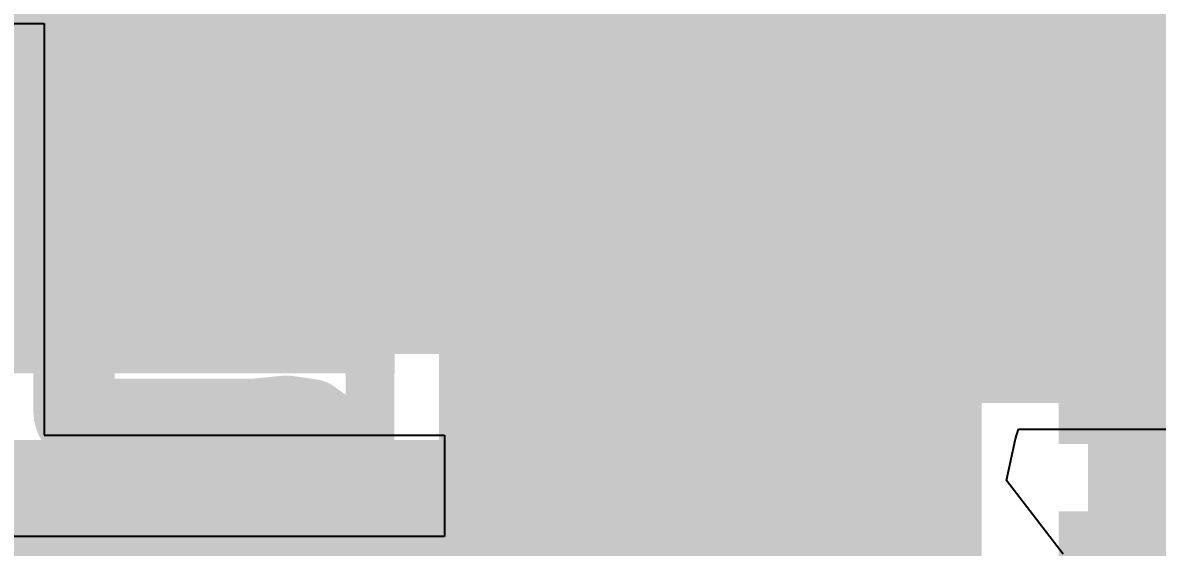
# Model space of a CAD drawing. Header units: inches. Extents: x 0 to 12.4, y -0.6 to 2.2.
# Drawn here: x 1.5709 to 1.681, y 1.8331 to 1.8841 of the extents above; entities that cross this region are included whole.
import ezdxf

# ---------------------------------------------------------------- set-up
doc = ezdxf.new("R2010")
doc.units = ezdxf.units.IN
doc.header["$MEASUREMENT"] = 0
for name, color, linetype in [('Bottom Layer', 5, 'Continuous'), ('Dimension', 6, 'Continuous'), ('Mechanical 4', 56, 'Continuous'), ('Top Layer', 1, 'Continuous'), ('Top Overlay', 2, 'Continuous'), ('Top Paste', 8, 'Continuous'), ('Top Solder', 216, 'Continuous')]:
    doc.layers.add(name, color=color, linetype=linetype)
doc.styles.add('Arial', font='', dxfattribs={"height": 0.2})
doc.styles.get('Arial').set_extended_font_data('Arial')

# ---------------------------------------------------------------- blocks, each defined once
blk = doc.blocks.new('41_SMD_UFL_M______17')
at = {"layer": 'Top Layer'}
blk.add_hatch(color=1, dxfattribs=at).paths.add_polyline_path([(-0.37401575, 0.31732285), (-0.31496065, 0.31732285), (-0.31496065, 0.28188975), (-0.37401575, 0.28188975)])
at = {"layer": 'Top Paste'}
blk.add_hatch(color=8, dxfattribs=at).paths.add_polyline_path([(-0.37401575, 0.31732285), (-0.31496065, 0.31732285), (-0.31496065, 0.28188975), (-0.37401575, 0.28188975)])
at = {"layer": 'Top Solder'}
for points in [[(-0.37801575, 0.32132285), (-0.31096065, 0.32132285), (-0.31096065, 0.27788975), (-0.37801575, 0.27788975)], [(-0.37801575, 0.27132285), (-0.31096065, 0.27132285), (-0.31096065, 0.22788975), (-0.37801575, 0.22788975)]]:
    blk.add_hatch(color=216, dxfattribs=at).paths.add_polyline_path(points)
blk = doc.blocks.new('C___0402_67')
at = {"layer": 'Top Layer'}
for points in [[(-0.0275, -0.0125), (-0.0275, 0.0125), (-0.009500000000000003, 0.0125), (-0.009499999999999996, -0.0125)], [(0.009500000000000003, -0.0125), (0.009499999999999996, 0.0125), (0.0275, 0.0125), (0.0275, -0.0125)]]:
    blk.add_hatch(color=1, dxfattribs=at).paths.add_polyline_path(points)
at = {"layer": 'Top Paste'}
for points in [[(-0.0275, -0.0125), (-0.0275, 0.0125), (-0.009500000000000003, 0.0125), (-0.009499999999999996, -0.0125)], [(0.009500000000000003, -0.0125), (0.009499999999999996, 0.0125), (0.0275, 0.0125), (0.0275, -0.0125)]]:
    blk.add_hatch(color=8, dxfattribs=at).paths.add_polyline_path(points)
at = {"layer": 'Top Solder'}
for points in [[(-0.0298622, -0.0148622), (-0.0298622, 0.0148622), (-0.007137800000000003, 0.0148622), (-0.007137799999999997, -0.0148622)], [(0.007137800000000003, -0.0148622), (0.007137799999999997, 0.0148622), (0.0298622, 0.0148622), (0.0298622, -0.0148622)]]:
    blk.add_hatch(color=216, dxfattribs=at).paths.add_polyline_path(points)
at = {"layer": 'Top Overlay'}
for points in [[(-0.011, 0.016, 0.005, 0.005, 0), (-0.031, 0.016, 0.005, 0.005, 0)], [(-0.031, -0.016, 0.005, 0.005, 0), (-0.031, 0.016, 0.005, 0.005, 0)], [(0.031, 0.016, 0.005, 0.005, 0), (0.011, 0.016, 0.005, 0.005, 0)], [(0.031, -0.016, 0.005, 0.005, 0), (0.031, 0.016, 0.005, 0.005, 0)], [(-0.011, -0.016, 0.005, 0.005, 0), (-0.031, -0.016, 0.005, 0.005, 0)], [(0.031, -0.016, 0.005, 0.005, 0), (0.011, -0.016, 0.005, 0.005, 0)]]:
    blk.add_lwpolyline(points, format="xyseb", dxfattribs=at)
for points in [[(-0.03225, 0.016, 0.0025, 0.0025, 1), (-0.02975, 0.016, 0.0025, 0.0025, 1)], [(-0.03225, 0.016, 0.0025, 0.0025, 1), (-0.02975, 0.016, 0.0025, 0.0025, 1)], [(-0.01225, 0.016, 0.0025, 0.0025, 1), (-0.00975, 0.016, 0.0025, 0.0025, 1)], [(0.00975, 0.016, 0.0025, 0.0025, 1), (0.01225, 0.016, 0.0025, 0.0025, 1)], [(0.02975, 0.016, 0.0025, 0.0025, 1), (0.03225, 0.016, 0.0025, 0.0025, 1)], [(0.02975, 0.016, 0.0025, 0.0025, 1), (0.03225, 0.016, 0.0025, 0.0025, 1)], [(-0.03225, -0.016, 0.0025, 0.0025, 1), (-0.02975, -0.016, 0.0025, 0.0025, 1)], [(-0.03225, -0.016, 0.0025, 0.0025, 1), (-0.02975, -0.016, 0.0025, 0.0025, 1)], [(-0.01225, -0.016, 0.0025, 0.0025, 1), (-0.00975, -0.016, 0.0025, 0.0025, 1)], [(0.00975, -0.016, 0.0025, 0.0025, 1), (0.01225, -0.016, 0.0025, 0.0025, 1)], [(0.02975, -0.016, 0.0025, 0.0025, 1), (0.03225, -0.016, 0.0025, 0.0025, 1)], [(0.02975, -0.016, 0.0025, 0.0025, 1), (0.03225, -0.016, 0.0025, 0.0025, 1)]]:
    blk.add_lwpolyline(points, format="xyseb", close=True, dxfattribs=at)
blk = doc.blocks.new('C___1206_68')
at = {"layer": 'Top Layer'}
blk.add_hatch(color=1, dxfattribs=at).paths.add_polyline_path([(-0.08, 0.035), (-0.02, 0.035), (-0.02, -0.035), (-0.08, -0.035)])
at = {"layer": 'Top Paste'}
blk.add_hatch(color=8, dxfattribs=at).paths.add_polyline_path([(-0.08, 0.035), (-0.02, 0.035), (-0.02, -0.035), (-0.08, -0.035)])
at = {"layer": 'Top Solder'}
blk.add_hatch(color=216, dxfattribs=at).paths.add_polyline_path([(-0.084, 0.039), (-0.016, 0.039), (-0.016, -0.039), (-0.084, -0.039)])
at = {"layer": 'Top Overlay'}
blk.add_lwpolyline([(-0.024, 0.039, 0.005, 0.005, 0), (-0.084, 0.039, 0.005, 0.005, 0)], format="xyseb", dxfattribs=at)
blk.add_lwpolyline([(-0.02525, 0.039, 0.0025, 0.0025, 1), (-0.02275, 0.039, 0.0025, 0.0025, 1)], format="xyseb", close=True, dxfattribs=at)

msp = doc.modelspace()

# ---------------------------------------------------------------- hatches: boundary and pattern name
at = {"layer": 'Dimension'}
for points in [[(1.67430525, 1.91680765), (1.73336035, 1.91680765), (1.73336035, 1.88137455), (1.67430525, 1.88137455)], [(1.67430525, 1.91680765), (1.73336035, 1.91680765), (1.73336035, 1.88137455), (1.67430525, 1.88137455)], [(1.67430525, 1.91680765), (1.73336035, 1.91680765), (1.73336035, 1.88137455), (1.67430525, 1.88137455)], [(1.67430525, 1.86680765), (1.73336035, 1.86680765), (1.73336035, 1.83137455), (1.67430525, 1.83137455)], [(1.67430525, 1.86680765), (1.73336035, 1.86680765), (1.73336035, 1.83137455), (1.67430525, 1.83137455)], [(1.67430525, 1.86680765), (1.73336035, 1.86680765), (1.73336035, 1.83137455), (1.67430525, 1.83137455)]]:
    msp.add_hatch(color=6, dxfattribs=at).paths.add_polyline_path(points)
at = {"layer": 'Top Layer'}
for points in [[(1.384, 1.854), (1.604, 1.854), (1.604, 1.931), (1.384, 1.931)], [(1.619, 1.8471226), (1.7412344, 1.8471226), (1.7412344, 1.883), (1.619, 1.883)], [(1.619, 1.75), (1.664, 1.75), (1.664, 1.88), (1.619, 1.88)]]:
    msp.add_hatch(color=1, dxfattribs=at).paths.add_polyline_path(points)

# ---------------------------------------------------------------- linework, layer by layer
at = {"layer": 'Bottom Layer'}
for p, q in [((1.6672677, 1.8436337), (1.6675858, 1.8445709)), ((1.6675858, 1.8445709), (2.2073259, 1.8445709)), ((1.6664207, 1.8395709), (1.6672677, 1.8436337)), ((1.6719067, 1.8324214), (1.6664207, 1.8395709))]:
    msp.add_line(p, q, dxfattribs=at)
for points in [[(0.7684136, 1.8814136, 0.0590551, 0.0590551, 0), (2.2225866, 1.8814136, 0.0590551, 0.0590551, 0)], [(1.304, 1.814, 0.0590551, 0.0590551, 0), (1.64, 1.814, 0.0590551, 0.0590551, 0)]]:
    msp.add_lwpolyline(points, format="xyseb", dxfattribs=at)
msp.add_lwpolyline([(1.6252362, 1.814, 0.0295275, 0.0295275, 1), (1.6547638, 1.814, 0.0295275, 0.0295275, 1)], format="xyseb", close=True, dxfattribs=at)
at = {"layer": 'Dimension'}
for points in [[(1.5758801, 1.8461906, 0.007874, 0.007874, 0), (1.5758801, 1.9295507, 0.007874, 0.007874, 0)], [(1.6245001, 1.8738479, 0.007874, 0.007874, 0), (1.6282206, 1.8745879, 0.007874, 0.007874, 0)], [(1.6282206, 1.8745879, 0.007874, 0.007874, 0), (1.6291727, 1.8746817, 0.007874, 0.007874, 0)], [(1.6291727, 1.8746817, 0.007874, 0.007874, 0), (1.6513555, 1.8746817, 0.007874, 0.007874, 0)], [(1.6513555, 1.8746817, 0.007874, 0.007874, 0), (1.6523077, 1.8745879, 0.007874, 0.007874, 0)], [(1.6523077, 1.8745879, 0.007874, 0.007874, 0), (1.6534559, 1.8743595, 0.007874, 0.007874, 0)], [(1.6534559, 1.8743595, 0.007874, 0.007874, 0), (1.6552157, 1.8736306, 0.007874, 0.007874, 0)], [(1.6199943, 1.871284, 0.007874, 0.007874, 0), (1.6227408, 1.8731192, 0.007874, 0.007874, 0)], [(1.6227408, 1.8731192, 0.007874, 0.007874, 0), (1.6245001, 1.8738479, 0.007874, 0.007874, 0)], [(1.6552157, 1.8736306, 0.007874, 0.007874, 0), (1.6559812, 1.8731191, 0.007874, 0.007874, 0)], [(1.6559812, 1.8731191, 0.007874, 0.007874, 0), (1.6565887, 1.8727132, 0.007874, 0.007874, 0)], [(1.6565887, 1.8727132, 0.007874, 0.007874, 0), (1.6585572, 1.8707446, 0.007874, 0.007874, 0)], [(1.6186478, 1.8699375, 0.007874, 0.007874, 0), (1.6199943, 1.871284, 0.007874, 0.007874, 0)], [(1.6168126, 1.867191, 0.007874, 0.007874, 0), (1.6186478, 1.8699375, 0.007874, 0.007874, 0)], [(1.6585572, 1.8707446, 0.007874, 0.007874, 0), (1.6680604, 1.8707446, 0.007874, 0.007874, 0)], [(1.6680604, 1.8707446, 0.007874, 0.007874, 0), (1.6700322, 1.8703287, 0.007874, 0.007874, 0)], [(1.6700322, 1.8703287, 0.007874, 0.007874, 0), (1.6715497, 1.8696586, 0.007874, 0.007874, 0)], [(1.6715497, 1.8696586, 0.007874, 0.007874, 0), (1.6725389, 1.8695439, 0.007874, 0.007874, 0)], [(1.6725389, 1.8695439, 0.007874, 0.007874, 0), (1.7269527, 1.8695439, 0.007874, 0.007874, 0)], [(1.6160839, 1.8654317, 0.007874, 0.007874, 0), (1.6168126, 1.867191, 0.007874, 0.007874, 0)], [(1.6153439, 1.8617112, 0.007874, 0.007874, 0), (1.6160839, 1.8654317, 0.007874, 0.007874, 0)], [(1.6152502, 1.8607591, 0.007874, 0.007874, 0), (1.6153439, 1.8617112, 0.007874, 0.007874, 0)], [(1.6152502, 1.8353116, 0.007874, 0.007874, 0), (1.6152502, 1.8607591, 0.007874, 0.007874, 0)], [(1.5758801, 1.8461906, 0.007874, 0.007874, 0), (1.5760159, 1.8456837, 0.007874, 0.007874, 0)], [(1.5760159, 1.8456837, 0.007874, 0.007874, 0), (1.5765228, 1.8455478, 0.007874, 0.007874, 0)], [(1.5765228, 1.8455478, 0.007874, 0.007874, 0), (1.5934718, 1.8455478, 0.007874, 0.007874, 0)], [(1.5934718, 1.8455478, 0.007874, 0.007874, 0), (1.5937189, 1.8455604, 0.007874, 0.007874, 0)], [(1.5937189, 1.8455604, 0.007874, 0.007874, 0), (1.5965187, 1.8458465, 0.007874, 0.007874, 0)], [(1.5965187, 1.8458465, 0.007874, 0.007874, 0), (1.5988699, 1.8455056, 0.007874, 0.007874, 0)], [(1.5988699, 1.8455056, 0.007874, 0.007874, 0), (1.6007818, 1.8440951, 0.007874, 0.007874, 0)], [(1.6007818, 1.8440951, 0.007874, 0.007874, 0), (1.6018015, 1.8419492, 0.007874, 0.007874, 0)], [(1.6016876, 1.8395761, 0.007874, 0.007874, 0), (1.6018015, 1.8419492, 0.007874, 0.007874, 0)], [(1.6004668, 1.8375378, 0.007874, 0.007874, 0), (1.6016876, 1.8395761, 0.007874, 0.007874, 0)], [(1.584139, 1.82121, 0.007874, 0.007874, 0), (1.6004668, 1.8375378, 0.007874, 0.007874, 0)], [(1.5876911, 1.8077525, 0.007874, 0.007874, 0), (1.6152502, 1.8353116, 0.007874, 0.007874, 0)]]:
    msp.add_lwpolyline(points, format="xyseb", dxfattribs=at)
for points in [[(1.6262521, 1.8745879, 0.003937, 0.003937, 1), (1.6301891, 1.8745879, 0.003937, 0.003937, 1)], [(1.6262521, 1.8745879, 0.003937, 0.003937, 1), (1.6301891, 1.8745879, 0.003937, 0.003937, 1)], [(1.6272042, 1.8746817, 0.003937, 0.003937, 1), (1.6311412, 1.8746817, 0.003937, 0.003937, 1)], [(1.6272042, 1.8746817, 0.003937, 0.003937, 1), (1.6311412, 1.8746817, 0.003937, 0.003937, 1)], [(1.649387, 1.8746817, 0.003937, 0.003937, 1), (1.653324, 1.8746817, 0.003937, 0.003937, 1)], [(1.649387, 1.8746817, 0.003937, 0.003937, 1), (1.653324, 1.8746817, 0.003937, 0.003937, 1)], [(1.6503392, 1.8745879, 0.003937, 0.003937, 1), (1.6542762, 1.8745879, 0.003937, 0.003937, 1)], [(1.6503392, 1.8745879, 0.003937, 0.003937, 1), (1.6542762, 1.8745879, 0.003937, 0.003937, 1)], [(1.6514874, 1.8743595, 0.003937, 0.003937, 1), (1.6554244, 1.8743595, 0.003937, 0.003937, 1)], [(1.6514874, 1.8743595, 0.003937, 0.003937, 1), (1.6554244, 1.8743595, 0.003937, 0.003937, 1)], [(1.6207723, 1.8731192, 0.003937, 0.003937, 1), (1.6247093, 1.8731192, 0.003937, 0.003937, 1)], [(1.6207723, 1.8731192, 0.003937, 0.003937, 1), (1.6247093, 1.8731192, 0.003937, 0.003937, 1)], [(1.6225316, 1.8738479, 0.003937, 0.003937, 1), (1.6264686, 1.8738479, 0.003937, 0.003937, 1)], [(1.6225316, 1.8738479, 0.003937, 0.003937, 1), (1.6264686, 1.8738479, 0.003937, 0.003937, 1)], [(1.6532472, 1.8736306, 0.003937, 0.003937, 1), (1.6571842, 1.8736306, 0.003937, 0.003937, 1)], [(1.6532472, 1.8736306, 0.003937, 0.003937, 1), (1.6571842, 1.8736306, 0.003937, 0.003937, 1)], [(1.6540127, 1.8731191, 0.003937, 0.003937, 1), (1.6579497, 1.8731191, 0.003937, 0.003937, 1)], [(1.6540127, 1.8731191, 0.003937, 0.003937, 1), (1.6579497, 1.8731191, 0.003937, 0.003937, 1)], [(1.6546202, 1.8727132, 0.003937, 0.003937, 1), (1.6585572, 1.8727132, 0.003937, 0.003937, 1)], [(1.6546202, 1.8727132, 0.003937, 0.003937, 1), (1.6585572, 1.8727132, 0.003937, 0.003937, 1)], [(1.6180258, 1.871284, 0.003937, 0.003937, 1), (1.6219628, 1.871284, 0.003937, 0.003937, 1)], [(1.6180258, 1.871284, 0.003937, 0.003937, 1), (1.6219628, 1.871284, 0.003937, 0.003937, 1)], [(1.6166793, 1.8699375, 0.003937, 0.003937, 1), (1.6206163, 1.8699375, 0.003937, 0.003937, 1)], [(1.6166793, 1.8699375, 0.003937, 0.003937, 1), (1.6206163, 1.8699375, 0.003937, 0.003937, 1)], [(1.6565887, 1.8707446, 0.003937, 0.003937, 1), (1.6605257, 1.8707446, 0.003937, 0.003937, 1)], [(1.6565887, 1.8707446, 0.003937, 0.003937, 1), (1.6605257, 1.8707446, 0.003937, 0.003937, 1)], [(1.6660919, 1.8707446, 0.003937, 0.003937, 1), (1.6700289, 1.8707446, 0.003937, 0.003937, 1)], [(1.6660919, 1.8707446, 0.003937, 0.003937, 1), (1.6700289, 1.8707446, 0.003937, 0.003937, 1)], [(1.6680637, 1.8703287, 0.003937, 0.003937, 1), (1.6720007, 1.8703287, 0.003937, 0.003937, 1)], [(1.6680637, 1.8703287, 0.003937, 0.003937, 1), (1.6720007, 1.8703287, 0.003937, 0.003937, 1)], [(1.6695812, 1.8696586, 0.003937, 0.003937, 1), (1.6735182, 1.8696586, 0.003937, 0.003937, 1)], [(1.6695812, 1.8696586, 0.003937, 0.003937, 1), (1.6735182, 1.8696586, 0.003937, 0.003937, 1)], [(1.6705704, 1.8695439, 0.003937, 0.003937, 1), (1.6745074, 1.8695439, 0.003937, 0.003937, 1)], [(1.6705704, 1.8695439, 0.003937, 0.003937, 1), (1.6745074, 1.8695439, 0.003937, 0.003937, 1)], [(1.6148441, 1.867191, 0.003937, 0.003937, 1), (1.6187811, 1.867191, 0.003937, 0.003937, 1)], [(1.6148441, 1.867191, 0.003937, 0.003937, 1), (1.6187811, 1.867191, 0.003937, 0.003937, 1)], [(1.6141154, 1.8654317, 0.003937, 0.003937, 1), (1.6180524, 1.8654317, 0.003937, 0.003937, 1)], [(1.6141154, 1.8654317, 0.003937, 0.003937, 1), (1.6180524, 1.8654317, 0.003937, 0.003937, 1)], [(1.6133754, 1.8617112, 0.003937, 0.003937, 1), (1.6173124, 1.8617112, 0.003937, 0.003937, 1)], [(1.6133754, 1.8617112, 0.003937, 0.003937, 1), (1.6173124, 1.8617112, 0.003937, 0.003937, 1)], [(1.6132817, 1.8607591, 0.003937, 0.003937, 1), (1.6172187, 1.8607591, 0.003937, 0.003937, 1)], [(1.6132817, 1.8607591, 0.003937, 0.003937, 1), (1.6172187, 1.8607591, 0.003937, 0.003937, 1)], [(1.5739116, 1.8461906, 0.003937, 0.003937, 1), (1.5778486, 1.8461906, 0.003937, 0.003937, 1)], [(1.5739116, 1.8461906, 0.003937, 0.003937, 1), (1.5778486, 1.8461906, 0.003937, 0.003937, 1)], [(1.5740474, 1.8456837, 0.003937, 0.003937, 1), (1.5779844, 1.8456837, 0.003937, 0.003937, 1)], [(1.5740474, 1.8456837, 0.003937, 0.003937, 1), (1.5779844, 1.8456837, 0.003937, 0.003937, 1)], [(1.5745543, 1.8455478, 0.003937, 0.003937, 1), (1.5784913, 1.8455478, 0.003937, 0.003937, 1)], [(1.5745543, 1.8455478, 0.003937, 0.003937, 1), (1.5784913, 1.8455478, 0.003937, 0.003937, 1)], [(1.5915033, 1.8455478, 0.003937, 0.003937, 1), (1.5954403, 1.8455478, 0.003937, 0.003937, 1)], [(1.5915033, 1.8455478, 0.003937, 0.003937, 1), (1.5954403, 1.8455478, 0.003937, 0.003937, 1)], [(1.5917504, 1.8455604, 0.003937, 0.003937, 1), (1.5956874, 1.8455604, 0.003937, 0.003937, 1)], [(1.5917504, 1.8455604, 0.003937, 0.003937, 1), (1.5956874, 1.8455604, 0.003937, 0.003937, 1)], [(1.5945502, 1.8458465, 0.003937, 0.003937, 1), (1.5984872, 1.8458465, 0.003937, 0.003937, 1)], [(1.5945502, 1.8458465, 0.003937, 0.003937, 1), (1.5984872, 1.8458465, 0.003937, 0.003937, 1)], [(1.5969014, 1.8455056, 0.003937, 0.003937, 1), (1.6008384, 1.8455056, 0.003937, 0.003937, 1)], [(1.5969014, 1.8455056, 0.003937, 0.003937, 1), (1.6008384, 1.8455056, 0.003937, 0.003937, 1)], [(1.5988133, 1.8440951, 0.003937, 0.003937, 1), (1.6027503, 1.8440951, 0.003937, 0.003937, 1)], [(1.5988133, 1.8440951, 0.003937, 0.003937, 1), (1.6027503, 1.8440951, 0.003937, 0.003937, 1)], [(1.599833, 1.8419492, 0.003937, 0.003937, 1), (1.60377, 1.8419492, 0.003937, 0.003937, 1)], [(1.599833, 1.8419492, 0.003937, 0.003937, 1), (1.60377, 1.8419492, 0.003937, 0.003937, 1)], [(1.5997191, 1.8395761, 0.003937, 0.003937, 1), (1.6036561, 1.8395761, 0.003937, 0.003937, 1)], [(1.5997191, 1.8395761, 0.003937, 0.003937, 1), (1.6036561, 1.8395761, 0.003937, 0.003937, 1)], [(1.5984983, 1.8375378, 0.003937, 0.003937, 1), (1.6024353, 1.8375378, 0.003937, 0.003937, 1)], [(1.5984983, 1.8375378, 0.003937, 0.003937, 1), (1.6024353, 1.8375378, 0.003937, 0.003937, 1)], [(1.6132817, 1.8353116, 0.003937, 0.003937, 1), (1.6172187, 1.8353116, 0.003937, 0.003937, 1)], [(1.6132817, 1.8353116, 0.003937, 0.003937, 1), (1.6172187, 1.8353116, 0.003937, 0.003937, 1)]]:
    msp.add_lwpolyline(points, format="xyseb", close=True, dxfattribs=at)
at = {"layer": 'Mechanical 4'}
for points in [[(1.6235197, 1.869156, 0.0047244, 0.0047244, 0), (1.6235197, 1.877647, 0.0047244, 0.0047244, 0)], [(1.6518661, 1.869156, 0.0047244, 0.0047244, 0), (1.6518661, 1.877647, 0.0047244, 0.0047244, 0)], [(1.604622, 1.7961868, 0.0047244, 0.0047244, 0), (1.604622, 1.8521909, 0.0047244, 0.0047244, 0)]]:
    msp.add_lwpolyline(points, format="xyseb", dxfattribs=at)
for points in [[(1.6223386, 1.877647, 0.0023622, 0.0023622, 1), (1.6247008, 1.877647, 0.0023622, 0.0023622, 1)], [(1.650685, 1.877647, 0.0023622, 0.0023622, 1), (1.6530472, 1.877647, 0.0023622, 0.0023622, 1)], [(1.6223386, 1.869156, 0.0023622, 0.0023622, 1), (1.6247008, 1.869156, 0.0023622, 0.0023622, 1)], [(1.650685, 1.869156, 0.0023622, 0.0023622, 1), (1.6530472, 1.869156, 0.0023622, 0.0023622, 1)], [(1.6034409, 1.8521909, 0.0023622, 0.0023622, 1), (1.6058031, 1.8521909, 0.0023622, 0.0023622, 1)]]:
    msp.add_lwpolyline(points, format="xyseb", close=True, dxfattribs=at)
at = {"layer": 'Top Layer'}
for p, q in [((1.5680001, 1.8839997), (1.5730001, 1.8839997)), ((1.5730001, 1.8839997), (1.5730001, 1.844)), ((1.5730001, 1.844), (1.6118629, 1.844)), ((1.6118629, 1.844), (1.6118629, 1.8341371)), ((1.6118629, 1.8341371), (1.529, 1.8341371))]:
    msp.add_line(p, q, dxfattribs=at)

# ---------------------------------------------------------------- block references
msp.add_blockref('41_SMD_UFL_M______17', (2.0494961, 1.5652519))
at = {"rotation": 270}
for name, p in [('C___1206_68', (1.568, 1.834)), ('C___0402_67', (1.637, 1.8865))]:
    msp.add_blockref(name, p, dxfattribs=at)

# ---------------------------------------------------------------- texts
at = {"layer": 'Top Overlay', "style": 'Arial'}
msp.add_text('C2', height=0.04, rotation=90, dxfattribs=at).set_placement((1.6589935, 1.7767484))

doc.saveas('drawing.dxf')
